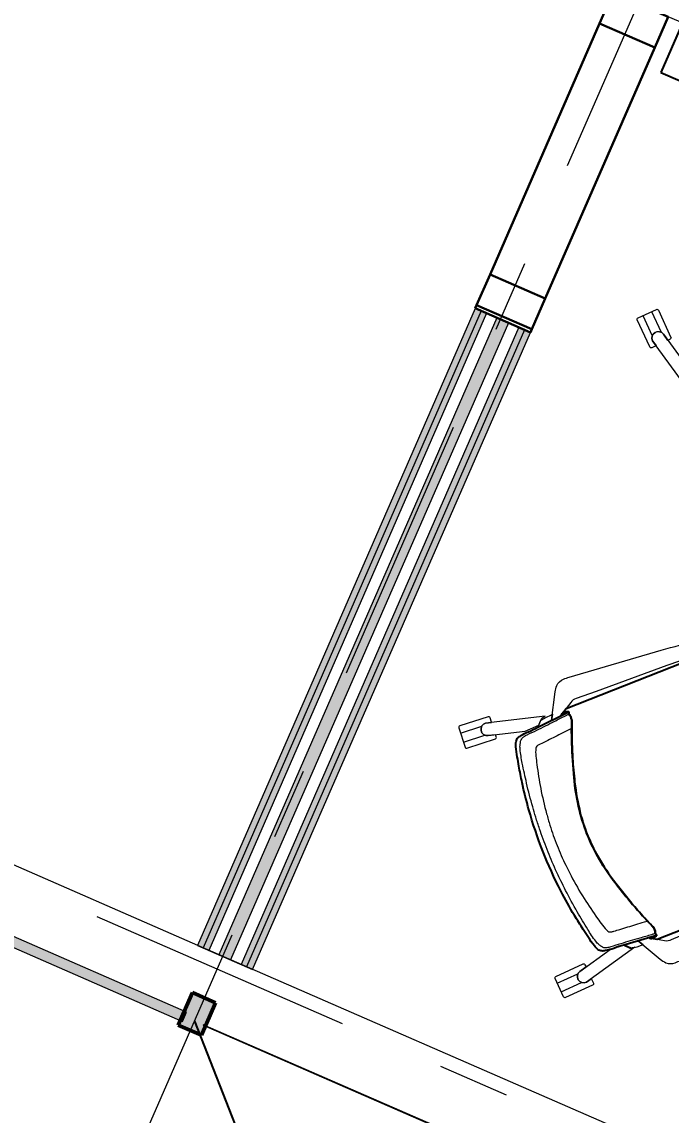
# Model space of a CAD drawing. Header units: millimetres. Extents: x -35034 to 431752, y -71616 to 25069.
# Drawn here: x 373104 to 374387, y -13966 to -11807 of the extents above; entities that cross this region are included whole.
import ezdxf
from ezdxf.enums import TextEntityAlignment as Align

# ---------------------------------------------------------------- set-up
doc = ezdxf.new("R2010")
doc.units = ezdxf.units.MM
doc.header["$MEASUREMENT"] = 0
doc.linetypes.add('Double Dashed', pattern=[1093.611073, 529.166651, -211.666656, 141.111112, -211.666656])
for name, color, linetype in [('A-15-MG_Structural_Grid', 7, 'Continuous'), ('A-20-M_Floor_Slab', 7, 'Continuous'), ('A-25-M_Curtain_Wall', 7, 'Continuous'), ('A-25-M_Wall_Int', 7, 'Continuous'), ('New_ArchiCAD Door Markers', 7, 'Continuous'), ('New_ArchiCAD Doors', 7, 'Continuous')]:
    doc.layers.add(name, color=color, linetype=linetype)
for name, color, linetype, lineweight, true_color in [('A-15-MG_Structural_Grid_Pen_No__163', 7, 'Continuous', 0, 0x750077), ('A-25-M_Curtain_Wall_Pen_No__144', 7, 'Continuous', 0, 0xc8c8c8), ('A-25-M_Curtain_Wall_Pen_No__165', 7, 'Continuous', 0, 0x006060), ('A-25-M_Curtain_Wall_Pen_No__27', 7, 'Continuous', 50, 0x2a2a2a), ('A-25-M_Wall_Int_Pen_No__107', 7, 'Continuous', 15, 0xa6a6a6), ('New_ArchiCAD Doors_Pen_No__43', 7, 'Continuous', 30, 0x444444), ('New_ArchiCAD Doors_Pen_No__63', 7, 'Continuous', 20, 0x606060)]:
    doc.layers.add(name, color=color, linetype=linetype, lineweight=lineweight, true_color=true_color)
for name, color, linetype, lineweight in [('A-20-M_Floor_Slab_Pen_No__89', 8, 'Continuous', 20), ('A-25-M_Curtain_Wall_Pen_No__1', 7, 'Continuous', 13), ('A-25-M_Curtain_Wall_Pen_No__85', 8, 'Continuous', 20), ('A-25-M_Wall_Int_Pen_No__1', 7, 'Continuous', 13), ('A-35-M_FFE_Loose_SIEMENS P2_Pen_No__5', 7, 'Continuous', 25), ('A-35-M_FFE_Loose_SIEMENS P2_Pen_No__9', 7, 'Continuous', 13), ('New_ArchiCAD Door Markers_Pen_No__1', 7, 'Continuous', 13), ('New_ArchiCAD Door Markers_Pen_No__5', 7, 'Continuous', 25), ('New_ArchiCAD Doors_Pen_No__1', 7, 'Continuous', 13)]:
    doc.layers.add(name, color=color, linetype=linetype, lineweight=lineweight)
doc.styles.add('GENERATED_STYLE_1', font='')
doc.styles.add('GENERATED_STYLE_4', font='')
doc.styles.get('GENERATED_STYLE_1').set_extended_font_data('Swis721 BT', bold=True)
doc.styles.get('GENERATED_STYLE_4').set_extended_font_data('Swis721 BT')
doc.dimstyles.new('GENERATED_STYLE__2', dxfattribs={"dimtxt": 0.18, "dimasz": 273.6, "dimexe": 0.18, "dimexo": 0.0625, "dimgap": 0.09, "dimtad": 0, "dimtih": 1, "dimtoh": 1, "dimdec": 4, "dimzin": 0, "dimdsep": 46, "dimcen": 0.09, "dimadec": 0, "dimazin": 0, "dimtfac": 1, "dimtdec": 4, "dimtmove": 0, "dimatfit": 3, "dimldrblk": 'ARROWHEAD_5', "dimfxl": 1, "dimtolj": 1, "dimtzin": 0, "dimarcsym": 0})

# ---------------------------------------------------------------- blocks, each defined once
blk = doc.blocks.new('Slab_4_1', base_point=(349154.7, 5872.1))
at = {"layer": 'A-20-M_Floor_Slab_Pen_No__89', "linetype": 'Continuous', "flags": 128}
blk.add_lwpolyline([(360868.7, 17348.4), (395215.4, 2371.5), (395114.2, 2139.5), (395215, 2095.5), (388101.6, -14217.9), (385088.2, -12903.9), (382990, -17715.8), (382962.7, -17778.4), (373440.9, -13626.4), (354114.4, -5199.1)], dxfattribs=at)
blk = doc.blocks.new('Standard grid marker')
at = {"layer": 'A-15-MG_Structural_Grid_Pen_No__163', "linetype": 'Double Dashed'}
blk.add_line((1000, 0), (29726, 0), dxfattribs=at)
at = {"layer": 'A-15-MG_Structural_Grid_Pen_No__163', "style": 'GENERATED_STYLE_4'}
for tag, p in [('AC_MarkerText_1_0', (-500, 41.2)), ('AC_MarkerText_1_1', (31226, 41.2))]:
    blk.add_attdef(tag, text='', height=350, rotation=90, dxfattribs=at).set_placement(p, align=Align.MIDDLE_CENTER)
blk = doc.blocks.new('Standard grid marker_3')
at = {"layer": 'A-15-MG_Structural_Grid_Pen_No__163', "linetype": 'Double Dashed'}
blk.add_line((1000, 0), (74254.8, 0), dxfattribs=at)
at = {"layer": 'A-15-MG_Structural_Grid_Pen_No__163', "style": 'GENERATED_STYLE_4'}
for tag, p in [('AC_MarkerText_1_0', (-500, 43.4)), ('AC_MarkerText_1_1', (75754.8, 43.4))]:
    blk.add_attdef(tag, text='', height=350, rotation=360, dxfattribs=at).set_placement(p, align=Align.MIDDLE_CENTER)
blk = doc.blocks.new('Curtain Wall_24_2', base_point=(341458.1, 0))
at = {"layer": 'A-25-M_Curtain_Wall_Pen_No__144', "linetype": 'Continuous'}
blk.add_hatch(color=256, dxfattribs=at).paths.add_polyline_path([(373458.8, -13808.5), (373486.8, -13744.3), (373440.9, -13724.3), (373413, -13788.5)])
at = {"layer": 'A-25-M_Curtain_Wall_Pen_No__165', "linetype": 'Continuous', "lineweight": 0, "true_color": 0x001818}
for points in [[(373429.5, -13763), (372545, -13377.3), (372537, -13395.6), (373421.5, -13781.3)], [(373462, -13788.6), (374346.6, -14174.3), (374347, -14173.4), (373462.4, -13787.7)]]:
    blk.add_hatch(color=168, dxfattribs=at).paths.add_polyline_path(points)
at = {"layer": 'A-25-M_Curtain_Wall_Pen_No__1', "linetype": 'Continuous'}
for p, q in [((373429.5, -13763), (372545, -13377.3)), ((372537, -13395.6), (373421.5, -13781.3)), ((373421.5, -13781.3), (373429.5, -13763)), ((373462.4, -13787.7), (373462, -13788.6)), ((373462, -13788.6), (374346.6, -14174.3)), ((374347, -14173.4), (373462.4, -13787.7))]:
    blk.add_line(p, q, dxfattribs=at)
at = {"layer": 'A-25-M_Curtain_Wall_Pen_No__27', "linetype": 'Continuous'}
for p, q in [((373440.9, -13724.3), (373413, -13788.5)), ((373486.8, -13744.3), (373440.9, -13724.3)), ((373458.8, -13808.5), (373486.8, -13744.3)), ((373413, -13788.5), (373458.8, -13808.5))]:
    blk.add_line(p, q, dxfattribs=at)
blk = doc.blocks.new('*X965', base_point=(341458.1, 0))
at = {"layer": 'A-25-M_Wall_Int_Pen_No__107', "linetype": 'Continuous'}
blk.add_hatch(color=256, dxfattribs=at).paths.add_polyline_path([(374042.3, -12391.1), (373493.4, -13649.8), (373516.3, -13659.8), (374065.2, -12401.1)])
blk = doc.blocks.new('Door with Sidelight on Side 2 19_8')
at = {"layer": 'New_ArchiCAD Doors_Pen_No__1', "linetype": 'Continuous'}
for p, q in [((-826.5, 0), (-826.5, -13)), ((826.5, 0), (826.5, -13)), ((-826.5, -13), (-826.5, -25)), ((826.5, -13), (826.5, -25)), ((-826.5, -25), (-826.5, -47.5)), ((826.5, -25), (826.5, -47.5)), ((-826.5, -47.5), (-826.5, -72.5)), ((826.5, -47.5), (826.5, -72.5)), ((-826.5, -72.5), (-826.5, -94.5)), ((826.5, -72.5), (826.5, -94.5)), ((-826.5, -94.5), (-826.5, -106.5)), ((-826.5, -106.5), (-826.5, -119)), ((826.5, -94.5), (826.5, -106.5)), ((826.5, -106.5), (826.5, -119))]:
    blk.add_line(p, q, dxfattribs=at)
at = {"layer": 'New_ArchiCAD Doors_Pen_No__43', "linetype": 'Continuous'}
for p, q in [((-819.5, 0), (-826.5, 0)), ((-826.5, 0), (-826.5, -119)), ((-753.5, 0), (-819.5, 0)), ((-819.5, 0), (-819.5, -119)), ((-212.5, 0), (-753.5, 0)), ((-753.5, 0), (-753.5, -119)), ((-753.5, -119), (-753.5, 0)), ((-212.5, -119), (-212.5, 0)), ((-146.5, 0), (-212.5, 0)), ((-212.5, 0), (-212.5, -119)), ((-146.5, -119), (-146.5, 0)), ((819.5, 0), (753.5, 0)), ((753.5, 0), (753.5, -119)), ((819.5, 0), (826.5, 0)), ((819.5, -119), (819.5, 0)), ((826.5, 0), (826.5, -119)), ((-819.5, -119), (-826.5, -119)), ((-819.5, -119), (-753.5, -119)), ((-753.5, -119), (-212.5, -119)), ((-212.5, -119), (-146.5, -119)), ((753.5, -119), (819.5, -119)), ((819.5, -119), (826.5, -119))]:
    blk.add_line(p, q, dxfattribs=at)
at = {"layer": 'New_ArchiCAD Doors_Pen_No__63', "linetype": 'Continuous'}
blk.add_line((753.5, 0), (753.5, 900), dxfattribs=at)
blk.add_arc((753.5, 0), 900, 90, 180, dxfattribs=at)
blk = doc.blocks.new('Door Stamp 17_11')
at = {"layer": 'New_ArchiCAD Door Markers_Pen_No__5', "linetype": 'Continuous'}
for p, q in [((724.2, -150), (-252.9, -150)), ((-252.9, -150), (-252.9, -361.7)), ((724.2, -361.7), (724.2, -150)), ((-252.9, -361.7), (724.2, -361.7)), ((-252.9, -361.7), (724.2, -361.7))]:
    blk.add_line(p, q, dxfattribs=at)
at = {"layer": 'New_ArchiCAD Door Markers_Pen_No__1', "style": 'GENERATED_STYLE_1'}
blk.add_attdef('AC_WIDO_ID', text='', height=150, dxfattribs=at).set_placement((-194.1, -316.9), align=Align.BOTTOM_LEFT)
blk = doc.blocks.new('Wall_283_2', base_point=(373450.8, -13631.2))
at = {"layer": 'A-25-M_Wall_Int_Pen_No__107', "linetype": 'Continuous'}
for points in [[(373999.7, -12372.5), (373450.8, -13631.2), (373462.3, -13636.2), (374011.1, -12377.5)], [(374011.1, -12377.5), (373462.3, -13636.2), (373473.3, -13641), (374022.1, -12382.3)], [(374085.8, -12410), (373537, -13668.8), (373548, -13673.6), (374096.8, -12414.8)], [(373548, -13673.6), (373559.9, -13678.8), (374108.8, -12420), (374096.8, -12414.8)]]:
    blk.add_hatch(color=256, dxfattribs=at).paths.add_polyline_path(points)
at = {"layer": 'A-25-M_Wall_Int_Pen_No__1', "linetype": 'Continuous'}
for p, q in [((374011.1, -12377.5), (373999.7, -12372.5)), ((374011.1, -12377.5), (373462.3, -13636.2)), ((374022.1, -12382.3), (373473.3, -13641)), ((374042.3, -12391.1), (373493.4, -13649.8)), ((374022.1, -12382.3), (374011.1, -12377.5)), ((374042.3, -12391.1), (374022.1, -12382.3)), ((374065.2, -12401.1), (374042.3, -12391.1)), ((374065.2, -12401.1), (373516.3, -13659.8)), ((374085.8, -12410), (373537, -13668.8)), ((374096.8, -12414.8), (373548, -13673.6)), ((374085.8, -12410), (374065.2, -12401.1)), ((374096.8, -12414.8), (374085.8, -12410)), ((374108.8, -12420), (374096.8, -12414.8))]:
    blk.add_line(p, q, dxfattribs=at)
at = {"layer": 'A-25-M_Wall_Int_Pen_No__1', "linetype": 'Continuous', "flags": 128}
for points in [[(373999.7, -12372.5), (373450.8, -13631.2)], [(373559.9, -13678.8), (374108.8, -12420)], [(373450.8, -13631.2), (373559.9, -13678.8)]]:
    blk.add_lwpolyline(points, dxfattribs=at)
at = {"layer": 'A-25-M_Wall_Int', "color": 250, "lineweight": 50, "true_color": 0x2a2a2a}
blk.add_blockref('*X965', (341458.1, 0), dxfattribs=at)
at = {"layer": 'New_ArchiCAD Door Markers'}
ref = blk.add_blockref('Door Stamp 17_11', (374330, -11614.9), dxfattribs=dict(at, rotation=66.44041489032976))
ref.add_attrib('AC_WIDO_ID', 'ID03.002', dxfattribs={"layer": 'New_ArchiCAD Door Markers_Pen_No__1', "color": 7, "height": 150, "rotation": 66.4404, "style": 'GENERATED_STYLE_1'}).set_placement((374584, -11892.6), align=Align.BOTTOM_LEFT)
at = {"layer": 'New_ArchiCAD Doors', "color": 251, "linetype": 'Continuous', "lineweight": 20, "true_color": 0x606060, "xscale": -1, "zscale": 1000, "rotation": 246.4404148903298}
blk.add_blockref('Door with Sidelight on Side 2 19_8', (374439.1, -11662.4), dxfattribs=at)
blk = doc.blocks.new('ARROWHEAD_5')
at = {"color": 0, "linetype": 'Continuous', "lineweight": 0}
blk.add_line((0, 0), (-1, 0), dxfattribs=at)
blk.add_solid([(-1, 0.2679), (0, 0), (-1, -0.2679), (-1, 0.2679)], dxfattribs=at)

msp = doc.modelspace()

# ---------------------------------------------------------------- linework, layer by layer
at = {"layer": 'A-35-M_FFE_Loose_SIEMENS P2_Pen_No__5', "linetype": 'Continuous', "flags": 128}
msp.add_lwpolyline([(374682.8, -13492), (374359, -13619.5), (374347.5, -13617.7), (374355.6, -13613.3, -0.02453), (374357.6, -13612, 0.299826), (374358.1, -13611, 0.164644), (374357.7, -13610.2), (374355.5, -13608, 0.066557), (374354.4, -13601, 0.117992), (374349.4, -13592.9, -0.017493), (374320.4, -13561.3, -0.011779), (374277.2, -13508.7, -0.071772), (374220.4, -13410.5, -0.069523), (374195, -13299.8, -0.011779), (374190.7, -13232, -0.017493), (374190.4, -13189.1, 0.117992), (374188.5, -13179.8, 0.066588), (374184.6, -13173.8), (374184.6, -13170.8, 0.164644), (374184.4, -13169.9, 0.299826), (374183.3, -13169.5, -0.02453), (374180.9, -13169.9), (374172.1, -13172.2), (374179.3, -13163.1), (374503, -13035.6, -0.119167)], format="xyb", dxfattribs=at)
msp.add_lwpolyline([(374133.2, -13444.8, -0.024216), (374105.6, -13363, -0.016068), (374092.3, -13309.4, -0.009371), (374085.9, -13276.9, -0.001836), (374082.8, -13258.7, -0.017544), (374080.1, -13238.6, -0.062714), (374080.4, -13228.5, -0.149282), (374084.2, -13220.8, -0.092841), (374089.9, -13216.6, -0.049327), (374104.6, -13208.9, 0.02709), (374123.5, -13200.1), (374177.7, -13173.1), (374181.2, -13171.2, 0.079161), (374183.1, -13170, 0.195423), (374183.1, -13169.8, 0.266682), (374183.1, -13169.7, 0.14086), (374182.9, -13169.6, 0.068414), (374180.1, -13170.1), (374172.2, -13172.1, 0.046442), (374170.6, -13174.5, 0.07777), (374170.1, -13175.9, -0.055714), (374169.7, -13177.1, -0.135228), (374172.2, -13172.1), (374180.8, -13170, -0.049328), (374183.1, -13169.5, -0.064332), (374183.6, -13169.6, -0.077633), (374184, -13169.7, -0.201115), (374184.6, -13170.3, -0.08669), (374184.6, -13171), (374184.6, -13172.5), (374184.6, -13173.8, -0.08929), (374188.5, -13179.8, -0.049201), (374190.1, -13184.6, -0.053494), (374190.4, -13188.3, -0.000557), (374190.4, -13202.2, 0.01685), (374192, -13261.7, 0.013226), (374196.1, -13308.2, 0.032708), (374207.2, -13369.7, 0.03481), (374220.4, -13410.5, 0.03481), (374238.6, -13449.3, 0.032708), (374272.3, -13501.9, 0.013226), (374301.1, -13538.7, 0.01685), (374340.4, -13583.3, -0.000557), (374350, -13593.4, -0.053494), (374352.2, -13596.4, -0.049201), (374354.4, -13601, -0.08929), (374355.5, -13608), (374356.4, -13609), (374357.5, -13610, -0.08669), (374357.9, -13610.6, -0.201115), (374358, -13611.4, -0.077633), (374357.7, -13611.8, -0.064332), (374357.4, -13612.2, -0.049328), (374355.4, -13613.4), (374347.7, -13617.7, -0.135228), (374342.5, -13615.7, -0.055714), (374343.6, -13616.4, 0.07777), (374344.9, -13617, 0.046442), (374347.7, -13617.7), (374354.8, -13613.7, 0.068414), (374357.1, -13612.2, 0.14086), (374357.3, -13612, 0.266682), (374357.2, -13611.9, 0.195423), (374357.1, -13611.9, 0.079161), (374354.9, -13612.2), (374351, -13613.2), (374293, -13630.4, 0.02709), (374273.2, -13636.9, -0.049327), (374257.1, -13641.3, -0.092841), (374250, -13642.1, -0.149282), (374242.1, -13639, -0.062714), (374235, -13631.9, -0.017544), (374223.2, -13615.3, -0.001836), (374213.1, -13599.9, -0.009371), (374195.6, -13571.8, -0.016068), (374168.8, -13523.5, -0.023358)], format="xyb", close=True, dxfattribs=at)
at = {"layer": 'A-35-M_FFE_Loose_SIEMENS P2_Pen_No__9', "linetype": 'Continuous'}
for p, q in [((374331, -12386.8), (374349.4, -12427.1)), ((374348.2, -12379), (374366.8, -12419.7)), ((373970.5, -13211.5), (374012.6, -13197.8)), ((373976.3, -13229.4), (374018.8, -13215.6)), ((374161.8, -13705.8), (374202.5, -13687.2)), ((374169.6, -13723), (374209.9, -13704.6))]:
    msp.add_line(p, q, dxfattribs=at)
at = {"layer": 'A-35-M_FFE_Loose_SIEMENS P2_Pen_No__9', "linetype": 'Continuous', "flags": 128}
for points in [[(374356.6, -12446.6), (374348.4, -12450.4, -0.435017), (374344.3, -12448.7), (374319.9, -12395.2, -0.414214), (374321.3, -12391.2), (374357.7, -12374.6, -0.414214), (374361.7, -12376.1), (374386.2, -12429.8, -0.414214), (374384.7, -12433.7), (374380.4, -12435.7), (374371.6, -12423.6, 0.917674), (374350.1, -12436.6), (374357, -12446.1)], [(374419.7, -12532.3), (374350.1, -12436.6, -0.92197), (374371.7, -12423.7), (374415, -12483.3), (374424.2, -12511.6), (374418.6, -12523.6, 0.207366), (374418.5, -12527.4), (374419.5, -12531.5)], [(374150.5, -13186.7), (374157.5, -13130.4, -0.081341), (374160.8, -13117.8, -0.203002), (374174.3, -13105.1, 0.007358), (374185, -13101), (374367.3, -13047.8, -0.018845), (374440.1, -13029.8, -0.093152), (374448.1, -13029.6, -0.300736), (374456.2, -13037.2, -0.150564), (374455.5, -13047.9, -0.24245), (374449.2, -13053.6), (374378.5, -13078.1), (374238.5, -13129.3), (374199.3, -13143.5, 0.198938), (374188.5, -13151.1), (374174.7, -13168.9), (374170.6, -13174.4, 0.153101), (374169.7, -13177.1, 0.000314)], [(374031.8, -13189.9), (374029, -13181.3, 0.435017), (374025, -13179.4), (373969.1, -13197.6, 0.414214), (373967.2, -13201.4), (373979.5, -13239.4, 0.414214), (373983.3, -13241.3), (374039.4, -13223.1, 0.414214), (374041.3, -13219.3), (374039.9, -13214.8), (374025, -13216.5, -0.917674), (374020, -13191.9), (374031.7, -13190.5)], [(374137.6, -13178.4), (374020, -13191.9, 0.92197), (374025.1, -13216.5), (374098.3, -13208.1), (374125.4, -13195.7), (374130.4, -13183.6, -0.207366), (374133.2, -13180.9), (374136.9, -13178.8)], [(374321.8, -13621.9), (374365.3, -13658.2, 0.081341), (374376.4, -13665.2, 0.203002), (374394.9, -13665.3, -0.007358), (374405.6, -13661), (374575.1, -13575.6, 0.018845), (374640.7, -13539.2, 0.093152), (374646.6, -13533.8, 0.300736), (374647.4, -13522.8, 0.150564), (374639.6, -13515.4, 0.24245), (374631.1, -13515.5), (374562.7, -13545.9), (374425.4, -13603.8), (374387, -13620.1, -0.198938), (374373.9, -13621.9), (374351.7, -13618.3), (374344.9, -13617.1, -0.153101), (374342.5, -13615.7, -0.000314)], [(374315.1, -13634.3), (374219.4, -13703.9, -0.92197), (374206.5, -13682.4), (374266.1, -13639), (374294.5, -13629.8), (374306.4, -13635.4, 0.207366), (374310.2, -13635.5), (374314.3, -13634.5)], [(374229.4, -13697.5), (374233.2, -13705.6, -0.435017), (374231.5, -13709.7), (374178, -13734.1, -0.414214), (374174.1, -13732.7), (374157.4, -13696.3, -0.414214), (374158.9, -13692.3), (374212.6, -13667.8, -0.414214), (374216.5, -13669.3), (374218.5, -13673.6), (374206.4, -13682.4, 0.917674), (374219.4, -13703.9), (374229, -13697)]]:
    msp.add_lwpolyline(points, format="xyb", close=True, dxfattribs=at)
for points in [[(374355.5, -13608, 0.172835), (374355.4, -13608, 0.029065), (374355, -13608, 0.028333), (374353.5, -13608.3, 0.004116), (374350.8, -13609.1, 0.006979), (374348.1, -13609.9, -0.006601), (374324.6, -13616.8, 0.005565), (374287.3, -13627.8, 0.006061), (374267.4, -13634.2, -0.052886), (374259.9, -13635.8, -0.072565), (374254, -13635.6, -0.118748), (374249, -13633.4, -0.009096), (374244.1, -13629.6, -0.060387), (374237.8, -13622.9, -0.021653), (374221.9, -13599.5, -0.008324), (374201.3, -13564.9, -0.012117), (374178.2, -13522.4, -0.005624), (374168.8, -13503.5, -0.00647), (374158.5, -13481.6, -0.012425), (374141.6, -13441.5, -0.012425), (374126.7, -13400.7, -0.00647), (374119.2, -13377.6, -0.005624), (374113.2, -13357.4, -0.012117), (374101.1, -13310.5, -0.008324), (374092.6, -13271.2, -0.021653), (374088.3, -13243.3, -0.060387), (374088.4, -13234, -0.009096), (374089.3, -13227.9, -0.118748), (374091.5, -13222.9, -0.072565), (374095.6, -13218.7, -0.052886), (374102.3, -13214.8, 0.006061), (374121.2, -13205.9, 0.005565), (374155.9, -13188.5, -0.006601), (374177.9, -13177.5, 0.006979), (374180.4, -13176.3, 0.004116), (374182.8, -13175, 0.028333), (374184.2, -13174.2, 0.029065), (374184.4, -13174, 0.172835), (374184.6, -13173.8)], [(374190.4, -13200.9, 0.029977), (374190.4, -13202.2, -0.096148), (374189.6, -13202.8, -0.022338), (374184.6, -13205.5, 0.000048), (374168.6, -13213.4, 0.000154), (374139.1, -13228, -0.001817), (374128.2, -13233.4, 0.043839), (374122.8, -13236.2, 0.067552), (374121.2, -13237.6, 0.111008), (374119.5, -13241.3, 0.062927), (374119.5, -13257.4, 0.007617), (374121.4, -13273.5, 0.013331), (374129, -13320.9, 0.019355), (374140.7, -13371, 0.009359), (374147.3, -13393.7, 0.023709), (374161.5, -13433.7, 0.023709), (374178.4, -13472.6, 0.009359), (374189, -13493.7, 0.019355), (374214.7, -13538.3, 0.013331), (374241.4, -13578.2, 0.007617), (374251, -13591.2, 0.062927), (374261.9, -13603, 0.111008), (374265.7, -13604.5, 0.067552), (374267.9, -13604.5, 0.043839), (374273.7, -13602.9, -0.001817), (374285.3, -13599.4, 0.000154), (374316.9, -13589.9, 0.000048), (374334, -13584.8, -0.022338), (374339.5, -13583.4, -0.096148), (374340.4, -13583.3, 0.029977), (374341.3, -13584.3)]]:
    msp.add_lwpolyline(points, format="xyb", dxfattribs=at)
for points in [[(374150.5, -13186.7), (374123.1, -13200.3), (374128.4, -13187.4), (374129.8, -13186), (374140.6, -13179.9), (374148.9, -13175.9), (374152, -13174.3), (374150.5, -13186.7)], [(374321.8, -13621.9), (374292.5, -13630.6), (374305.2, -13636.4), (374307.2, -13636.4), (374319.3, -13633.6), (374328, -13630.8), (374331.4, -13629.9), (374321.8, -13621.9)]]:
    msp.add_lwpolyline(points, close=True, dxfattribs=at)

# ---------------------------------------------------------------- block references
at = {"layer": 'A-15-MG_Structural_Grid', "color": 8, "linetype": 'Continuous', "lineweight": 15, "zscale": 1000}
for name, p, rotation in [('Standard grid marker', (383972.2, 10362.5), 246.440411583993), ('Standard grid marker_3', (340256.9, 813.7), 336.440411583993)]:
    msp.add_blockref(name, p, dxfattribs=dict(at, rotation=rotation))
at = {"layer": 'A-20-M_Floor_Slab', "color": 8, "linetype": 'Continuous', "lineweight": 20}
msp.add_blockref('Slab_4_1', (349154.7, 5872.1), dxfattribs=at)
at = {"layer": 'A-25-M_Curtain_Wall', "linetype": 'Continuous', "lineweight": 0}
msp.add_blockref('Curtain Wall_24_2', (341458.1, 0), dxfattribs=at)
at = {"layer": 'A-25-M_Wall_Int', "color": 250, "lineweight": 50, "true_color": 0x2a2a2a}
msp.add_blockref('Wall_283_2', (373450.8, -13631.2), dxfattribs=at)

# ---------------------------------------------------------------- leaders
at = {"layer": 'A-25-M_Curtain_Wall_Pen_No__85', "linetype": 'Continuous', "annotation_type": 0, "has_hookline": 1, "hookline_direction": 0, "text_width": 1535.7, "horizontal_direction": (0.917019, -0.398843, 0)}
msp.add_leader([(373444.8, -13780.6), (373737.9, -14524.9), (375753.6, -15381.3)], dimstyle='GENERATED_STYLE__2', dxfattribs=at)

doc.saveas('drawing.dxf')
